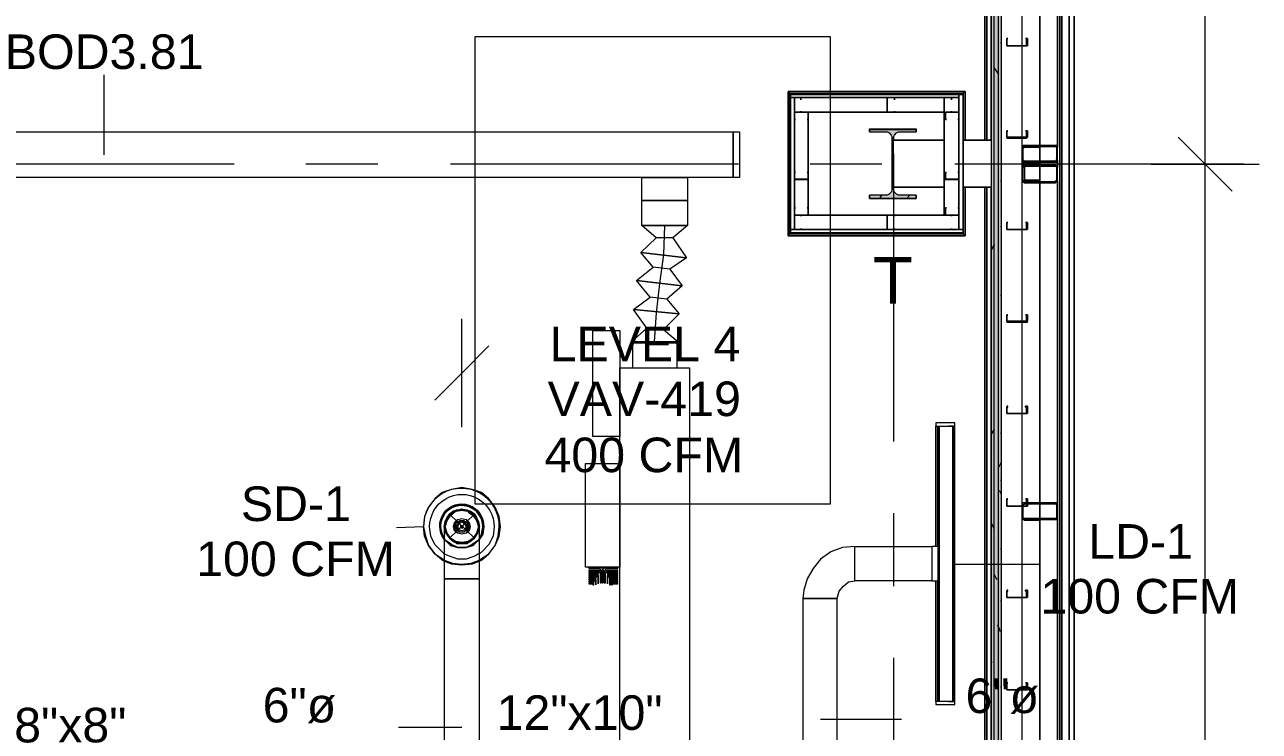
# Model space of a CAD drawing. Header units: metres. Extents: x 98 to 337, y -7 to 53.
# Drawn here: x 154.69 to 160.13, y 41.74 to 44.86 of the extents above; entities that cross this region are included whole.
import ezdxf

# ---------------------------------------------------------------- set-up
doc = ezdxf.new("R2010")
doc.units = ezdxf.units.M
doc.layers.add('HVAC - Ductos', color=5, linetype='Continuous', lineweight=0)
doc.layers.add('PDF_Text', color=7, linetype='Continuous', lineweight=0)
doc.layers.add('PDF_Geometry', color=7, linetype='Continuous', lineweight=0, true_color=0xaaaaaa)
doc.layers.add('PDF_Solid Fills', color=7, linetype='Continuous', lineweight=0, true_color=0xffffff)
doc.styles.add('PDF Helvetica', font='')
doc.styles.get('PDF Helvetica').set_extended_font_data('Helvetica')

msp = doc.modelspace()

# ---------------------------------------------------------------- hatches: boundary and pattern name
at = {"layer": 'PDF_Solid Fills', "lineweight": 0, "transparency": 33554559}
h = msp.add_hatch(color=256, dxfattribs=at)
h.paths.add_polyline_path([(158.9618, 37.1027), (158.9801, 37.1027), (158.9801, 49.2946), (158.9618, 49.2946)])
h.paths.add_polyline_path([(158.9618, 25.4148), (158.9801, 25.4148), (158.9801, 35.5724), (158.9618, 35.5724)])
h.paths.add_polyline_path([(158.9618, 23.912), (158.9801, 23.912), (158.9801, 25.401), (158.9618, 25.401)])
h.paths.add_polyline_path([(158.9801, 23.8937), (158.9618, 23.8937), (158.9618, 11.5827), (158.9801, 11.5827)])
h.paths.add_polyline_path([(158.9618, 35.5861), (158.9801, 35.5861), (158.9801, 37.089), (158.9618, 37.089)])
h = msp.add_hatch(color=256, dxfattribs=at)
h.paths.add_polyline_path([(158.9801, 37.1027), (158.9939, 37.1027), (158.9939, 49.3129), (158.9801, 49.3129)])
h.paths.add_polyline_path([(158.9801, 25.4148), (158.9939, 25.4148), (158.9939, 35.5724), (158.9801, 35.5724)])
h.paths.add_polyline_path([(158.9801, 23.912), (158.9939, 23.912), (158.9939, 25.401), (158.9801, 25.401)])
h.paths.add_polyline_path([(158.9939, 23.8937), (158.9801, 23.8937), (158.9801, 11.5689), (158.9939, 11.5689)])
h.paths.add_polyline_path([(158.9801, 35.5861), (158.9939, 35.5861), (158.9939, 37.089), (158.9801, 37.089)])
h = msp.add_hatch(color=256, dxfattribs=at)
h.paths.add_polyline_path([(158.9618, 37.1027), (158.9618, 49.2808), (158.9481, 49.2808), (158.9481, 37.1027)])
h.paths.add_polyline_path([(158.9618, 23.8937), (158.9481, 23.8937), (158.9481, 11.601), (158.9618, 11.601)])
h.paths.add_polyline_path([(158.9618, 25.401), (158.9481, 25.401), (158.9481, 23.912), (158.9618, 23.912)])
h.paths.add_polyline_path([(158.9618, 35.5724), (158.9481, 35.5724), (158.9481, 25.4148), (158.9618, 25.4148)])
h.paths.add_polyline_path([(158.9618, 37.089), (158.9481, 37.089), (158.9481, 35.5861), (158.9618, 35.5861)])
msp.add_hatch(color=256, dxfattribs=at).paths.add_polyline_path([(158.412, 44.383), (158.4991, 44.383), (158.5128, 44.3692), (158.5082, 44.1219), (158.4991, 44.1127), (158.4899, 44.1081), (158.412, 44.1035), (158.412, 44.0898), (158.6182, 44.0898), (158.6182, 44.1035), (158.5403, 44.1081), (158.5311, 44.1127), (158.5265, 44.1173), (158.5219, 44.1173), (158.5219, 44.1356), (158.5174, 44.1356), (158.5174, 44.3647), (158.5219, 44.3738), (158.5311, 44.383), (158.6182, 44.383), (158.6182, 44.3922), (158.412, 44.3922)])
h = msp.add_hatch(color=256, dxfattribs=at)
h.paths.add_polyline_path([(159.0901, 44.3234), (159.2413, 44.3188), (159.2413, 44.3234)])
h.paths.add_polyline_path([(159.0901, 44.3143), (159.0855, 44.3143), (159.0855, 44.2593)])
h.paths.add_polyline_path([(159.2413, 44.3143), (159.2367, 44.3143), (159.2322, 44.2593), (159.0947, 44.2548), (159.0947, 44.2593), (159.0901, 44.2593), (159.0901, 44.2502), (159.2367, 44.2548)])
h = msp.add_hatch(color=256, dxfattribs=at)
h.paths.add_polyline_path([(159.2367, 44.2318), (159.2367, 44.2364), (159.0901, 44.2364)])
h.paths.add_polyline_path([(159.2413, 44.2272), (159.2367, 44.2272), (159.2367, 44.1677)])
h.paths.add_polyline_path([(159.2367, 44.1677), (159.2322, 44.1677), (159.2367, 44.1631)])
h.paths.add_polyline_path([(159.0901, 44.2272), (159.0855, 44.2272), (159.0855, 44.1677)])
h.paths.add_polyline_path([(159.0947, 44.1631), (159.0947, 44.1677), (159.0901, 44.1677)])
h.paths.add_polyline_path([(159.0947, 44.1631), (159.2316, 44.1585), (159.2322, 44.1585), (159.2322, 44.1631)])
h = msp.add_hatch(color=256, dxfattribs=at)
h.paths.add_polyline_path([(159.2367, 42.6741), (159.2367, 42.6786), (159.0901, 42.6786), (159.2353, 42.6741)])
h.paths.add_polyline_path([(159.2413, 42.7382), (159.2367, 42.7382), (159.2367, 42.6786)])
h.paths.add_polyline_path([(159.0901, 42.7382), (159.0855, 42.7382), (159.0855, 42.6786)])
h.paths.add_polyline_path([(159.1039, 42.7428), (159.1039, 42.7474), (159.0901, 42.7474)])
h.paths.add_polyline_path([(159.1084, 42.7474), (159.2413, 42.7428), (159.2413, 42.7474)])

# ---------------------------------------------------------------- linework, layer by layer
at = {"layer": 'HVAC - Ductos', "lineweight": 0}
for points in [[(152.2497, 44.383), (157.8118, 44.383), (157.8118, 44.1814), (152.2497, 44.1814)], [(157.8118, 44.1814), (157.8118, 44.383), (157.8393, 44.383), (157.8393, 44.1814)], [(157.6102, 44.1814), (157.6102, 44.0806), (157.5964, 44.0806), (157.5828, 44.0806), (157.5598, 44.0806), (157.5369, 44.0806), (157.5094, 44.0806), (157.4865, 44.0806), (157.459, 44.0806), (157.4407, 44.0806), (157.4223, 44.0806), (157.4132, 44.0806), (157.4086, 44.0806), (157.4086, 44.1814), (157.4132, 44.1814), (157.4223, 44.1814), (157.4407, 44.1814), (157.459, 44.1814), (157.4865, 44.1814), (157.5094, 44.1814), (157.5369, 44.1814), (157.5598, 44.1814), (157.5828, 44.1814), (157.5964, 44.1814)], [(157.6102, 43.9707), (157.5964, 43.9707), (157.5828, 43.9707), (157.5598, 43.9707), (157.5369, 43.9707), (157.5094, 43.9707), (157.4865, 43.9707), (157.459, 43.9707), (157.4407, 43.9707), (157.4223, 43.9707), (157.4132, 43.9707), (157.4086, 43.9707), (157.4132, 43.9707), (157.4223, 43.9707), (157.4407, 43.9707), (157.459, 43.9707), (157.4865, 43.9707), (157.5094, 43.9707), (157.5369, 43.9707), (157.5598, 43.9707), (157.5828, 43.9707), (157.5964, 43.9707)], [(157.4086, 43.9707), (157.6102, 43.9707)], [(157.1933, 43.5079), (157.3124, 43.5079), (157.3124, 43.0405), (157.1933, 43.0405)], [(157.5644, 43.4529), (157.5598, 43.4529), (157.5415, 43.4529), (157.514, 43.4529), (157.4819, 43.4529), (157.4499, 43.4529), (157.4177, 43.4529), (157.3903, 43.4529), (157.372, 43.4529), (157.3674, 43.4529), (157.3674, 43.343), (157.3811, 43.343), (157.3949, 43.343), (157.4177, 43.343), (157.4407, 43.343), (157.4636, 43.343), (157.4911, 43.343), (157.514, 43.343), (157.5369, 43.343), (157.5506, 43.343), (157.5598, 43.343), (157.5644, 43.343), (157.5644, 43.4529), (157.569, 43.4575), (157.5598, 43.4575), (157.5415, 43.4575), (157.5186, 43.4575), (157.4819, 43.4575), (157.4499, 43.4575), (157.4132, 43.4575), (157.3857, 43.4575), (157.372, 43.4575), (157.3628, 43.4575), (157.3674, 43.4529), (157.372, 43.4529), (157.3903, 43.4529), (157.4177, 43.4529), (157.4499, 43.4529), (157.4819, 43.4529), (157.514, 43.4529), (157.5415, 43.4529), (157.5598, 43.4529)], [(157.5644, 43.4529), (157.5598, 43.4529), (157.5506, 43.4529), (157.5369, 43.4529), (157.514, 43.4529), (157.4911, 43.4529), (157.4636, 43.4529), (157.4407, 43.4529), (157.4177, 43.4529), (157.3949, 43.4529), (157.3811, 43.4529), (157.3674, 43.4529), (157.3811, 43.4529), (157.3949, 43.4529), (157.4177, 43.4529), (157.4407, 43.4529), (157.4636, 43.4529), (157.4911, 43.4529), (157.514, 43.4529), (157.5369, 43.4529), (157.5506, 43.4529), (157.5598, 43.4529)], [(157.6194, 43.343), (157.6194, 41.5194), (157.3124, 41.5194), (157.3124, 43.343)], [(158.7877, 43.1001), (158.7052, 43.1001), (158.7052, 43.0864), (158.7877, 43.0864)], [(158.719, 41.8723), (158.719, 43.0864), (158.7786, 43.0864), (158.7786, 41.8723), (158.719, 41.8723), (158.7144, 41.8723), (158.7144, 43.0864), (158.719, 43.0864)], [(157.1612, 42.9214), (157.3124, 42.9214), (157.3124, 42.4633), (157.1612, 42.4633)], [(156.6755, 42.6878), (156.6389, 42.7152), (156.593, 42.7152), (156.5564, 42.6878), (156.5381, 42.642), (156.5564, 42.6008), (156.593, 42.5686), (156.6389, 42.5686), (156.6755, 42.6008), (156.6939, 42.642)], [(156.6847, 42.6236), (156.6801, 42.6053), (156.6664, 42.5916), (156.6527, 42.5778), (156.6343, 42.5732), (156.616, 42.5686), (156.5976, 42.5732), (156.5793, 42.5778), (156.5656, 42.5916), (156.5518, 42.6053), (156.5427, 42.6236), (156.5427, 42.642), (156.5427, 42.6603), (156.5518, 42.6786), (156.5656, 42.697), (156.5793, 42.7061), (156.5976, 42.7152), (156.616, 42.7152), (156.6343, 42.7152), (156.6527, 42.7061), (156.6664, 42.697), (156.6801, 42.6786), (156.6847, 42.6603), (156.6893, 42.642)], [(156.5839, 42.6603), (156.5976, 42.674), (156.616, 42.6786), (156.6343, 42.674), (156.6481, 42.6603), (156.6527, 42.642), (156.6481, 42.6236), (156.6343, 42.6145), (156.616, 42.6099), (156.5976, 42.6145), (156.5839, 42.6236), (156.5793, 42.642)], [(156.5884, 42.6603), (156.5976, 42.674), (156.616, 42.6786), (156.6343, 42.674), (156.6435, 42.6603), (156.6481, 42.642), (156.6435, 42.6282), (156.6343, 42.6145), (156.616, 42.6099), (156.5976, 42.6145), (156.5884, 42.6282), (156.5839, 42.642)], [(156.593, 42.6603), (156.6068, 42.6694), (156.6251, 42.6694), (156.6389, 42.6603), (156.6435, 42.642), (156.6389, 42.6282), (156.6251, 42.619), (156.6068, 42.619), (156.593, 42.6282), (156.5884, 42.642)], [(156.5976, 42.6557), (156.6068, 42.6648), (156.6251, 42.6648), (156.6343, 42.6557), (156.6389, 42.642), (156.6343, 42.6282), (156.6251, 42.619), (156.6068, 42.619), (156.5976, 42.6282), (156.593, 42.642)], [(156.6022, 42.6557), (156.616, 42.6648), (156.6297, 42.6557), (156.6343, 42.642), (156.6297, 42.6282), (156.616, 42.6236), (156.6022, 42.6282), (156.5976, 42.642)], [(156.6114, 42.6465), (156.6114, 42.642), (156.6114, 42.6465), (156.6206, 42.6465), (156.6206, 42.642), (156.6206, 42.6465)], [(156.6206, 42.6374), (156.6206, 42.642), (156.6206, 42.6374), (156.6114, 42.6374), (156.6114, 42.642), (156.6114, 42.6374)], [(156.6939, 42.587), (156.7076, 42.6099), (156.7122, 42.642), (156.7076, 42.6099)], [(156.5427, 42.5824), (156.5702, 42.5641), (156.5976, 42.5503), (156.6343, 42.5503), (156.6618, 42.5641), (156.6893, 42.5824), (156.6664, 42.5595), (156.6343, 42.5503), (156.5976, 42.5503), (156.5656, 42.5595), (156.5427, 42.5824), (156.5381, 42.587), (156.5427, 42.5824), (156.5381, 42.5916)], [(156.6939, 42.5916), (156.6893, 42.5824), (156.6618, 42.5641), (156.6343, 42.5503), (156.5976, 42.5503), (156.5702, 42.5641), (156.5427, 42.5824), (156.5656, 42.5595), (156.5976, 42.5503), (156.6343, 42.5503), (156.6664, 42.5595), (156.6893, 42.5824), (156.6939, 42.587), (156.6893, 42.5824)], [(158.1188, 41.5469), (158.1234, 41.5469), (158.128, 41.5469), (158.1417, 41.5469), (158.1554, 41.5469), (158.1738, 41.5469), (158.1967, 41.5469), (158.215, 41.5469), (158.2333, 41.5469), (158.247, 41.5469), (158.2608, 41.5469), (158.27, 41.5469), (158.27, 42.3259), (158.2608, 42.3259), (158.247, 42.3259), (158.2333, 42.3259), (158.215, 42.3259), (158.1967, 42.3259), (158.1738, 42.3259), (158.1554, 42.3259), (158.1417, 42.3259), (158.128, 42.3259), (158.1234, 42.3259), (158.1188, 42.3259)], [(158.7877, 41.8585), (158.7877, 41.8723), (158.7052, 41.8723), (158.7052, 41.8585)]]:
    msp.add_lwpolyline(points, close=True, dxfattribs=at)
for points in [[(157.5461, 43.9156), (157.6056, 43.8286), (157.404, 43.8515), (157.4728, 43.9156), (157.4086, 43.9707), (157.4086, 44.0806), (157.4132, 44.0806), (157.4223, 44.0806), (157.4407, 44.0806), (157.459, 44.0806), (157.4865, 44.0806), (157.5094, 44.0806), (157.5369, 44.0806), (157.5598, 44.0806), (157.5828, 44.0806), (157.5964, 44.0806), (157.6102, 44.0806), (157.6102, 43.9707), (157.5461, 43.9156), (157.4728, 43.9156)], [(157.5094, 43.9707), (157.5048, 43.8424), (157.4865, 43.7141), (157.4728, 43.5858), (157.4636, 43.4575)], [(157.5323, 43.7782), (157.5873, 43.705), (157.3857, 43.7278), (157.459, 43.7874), (157.404, 43.8515), (157.6056, 43.8286), (157.5323, 43.7782), (157.459, 43.7874)], [(157.5186, 43.6453), (157.5736, 43.5812), (157.372, 43.5995), (157.4453, 43.6545), (157.3857, 43.7278), (157.5873, 43.705), (157.5186, 43.6453), (157.4453, 43.6545)], [(157.5048, 43.5125), (157.569, 43.4575), (157.3628, 43.4575), (157.4315, 43.5171), (157.372, 43.5995), (157.5736, 43.5812), (157.5048, 43.5125), (157.4315, 43.5171)], [(157.569, 43.4575), (157.5598, 43.4575), (157.5415, 43.4575), (157.5186, 43.4575), (157.4819, 43.4575), (157.4499, 43.4575), (157.4132, 43.4575), (157.3857, 43.4575), (157.372, 43.4575), (157.3628, 43.4575)], [(158.7052, 42.5549), (158.7052, 43.0864), (158.7098, 43.0864), (158.7282, 43.0864), (158.7373, 43.0864)], [(158.7098, 43.0864), (158.7098, 42.5549)], [(158.7236, 43.0864), (158.7282, 43.0864), (158.7328, 43.0864)], [(158.7602, 41.8723), (158.7648, 41.8723), (158.7694, 41.8723), (158.7877, 41.8723), (158.7831, 41.8723), (158.7831, 43.0864), (158.7877, 43.0864), (158.7694, 43.0864), (158.7648, 43.0864), (158.7602, 43.0864)], [(158.7648, 43.0864), (158.7694, 43.0864), (158.774, 43.0864)], [(158.7877, 41.8723), (158.7877, 43.0864)], [(156.6939, 42.4907), (156.7031, 42.4953), (156.7351, 42.5228), (156.7626, 42.5595), (156.7809, 42.6008), (156.7855, 42.642), (156.7809, 42.6878), (156.7626, 42.729), (156.7351, 42.7656), (156.7031, 42.7932), (156.6618, 42.8069), (156.616, 42.816), (156.5702, 42.8069), (156.529, 42.7932), (156.4968, 42.7656), (156.4694, 42.729), (156.451, 42.6878), (156.4464, 42.642), (156.4556, 42.6008), (156.4694, 42.5595), (156.4968, 42.5228), (156.5335, 42.4999), (156.5381, 42.4953)], [(156.5381, 42.642), (156.5381, 42.6374), (156.5381, 42.619), (156.5381, 42.587), (156.5381, 42.5503), (156.5381, 42.4999), (156.5381, 42.4495), (156.5381, 42.4129), (156.5427, 42.4129), (156.5518, 42.4129), (156.561, 42.4129), (156.5793, 42.4129), (156.5976, 42.4129), (156.616, 42.4129), (156.6343, 42.4129), (156.6527, 42.4129), (156.671, 42.4129), (156.6801, 42.4129), (156.6893, 42.4129), (156.6939, 42.4129), (156.6939, 42.4679), (156.6939, 42.5183), (156.6939, 42.5641), (156.6939, 42.6008), (156.6939, 42.6282), (156.6939, 42.642), (156.6893, 42.6374), (156.6939, 42.642), (156.6893, 42.6648), (156.6801, 42.6832), (156.671, 42.697), (156.6527, 42.7107), (156.6343, 42.7152), (156.616, 42.7198), (156.5976, 42.7152), (156.5793, 42.7107), (156.561, 42.697), (156.5518, 42.6832), (156.5427, 42.6648), (156.5381, 42.642), (156.5427, 42.6374), (156.5381, 42.642), (156.5427, 42.6648), (156.5518, 42.6832), (156.561, 42.697), (156.5793, 42.7107), (156.5976, 42.7152), (156.616, 42.7198), (156.6343, 42.7152), (156.6527, 42.7107), (156.671, 42.697), (156.6801, 42.6832), (156.6893, 42.6648), (156.6939, 42.642)], [(156.6435, 42.7061), (156.6664, 42.6924), (156.6801, 42.6694), (156.6893, 42.642), (156.6801, 42.6145), (156.6664, 42.5916), (156.6435, 42.5778), (156.616, 42.5732), (156.5884, 42.5778), (156.5656, 42.5916), (156.5518, 42.6145), (156.5427, 42.642), (156.5518, 42.6694), (156.5656, 42.6924), (156.5884, 42.7107), (156.616, 42.7152), (156.6435, 42.7107)], [(156.5518, 42.674), (156.5656, 42.697), (156.5839, 42.7107)], [(156.5839, 42.7107), (156.5884, 42.7152)], [(156.593, 42.7107), (156.616, 42.7152), (156.6389, 42.7107)], [(156.6435, 42.7152), (156.6481, 42.7107)], [(156.6481, 42.7107), (156.6664, 42.697), (156.6801, 42.674)], [(156.5427, 42.6694), (156.5473, 42.674)], [(156.5473, 42.619), (156.5427, 42.642), (156.5473, 42.6694)], [(156.561, 42.697), (156.671, 42.5916)], [(156.671, 42.697), (156.561, 42.5916)], [(156.6847, 42.674), (156.6847, 42.6694)], [(156.6847, 42.6694), (156.6893, 42.642), (156.6847, 42.619), (156.6847, 42.6145), (156.6847, 42.6099)], [(156.5427, 42.6374), (156.5427, 42.6236), (156.5518, 42.6053), (156.561, 42.5916), (156.5793, 42.5778), (156.5976, 42.5686), (156.616, 42.5686), (156.6343, 42.5686), (156.6527, 42.5778), (156.671, 42.5916), (156.6801, 42.6053), (156.6893, 42.6236), (156.6893, 42.6374)], [(156.5473, 42.6099), (156.5473, 42.6145), (156.5427, 42.619)], [(156.5839, 42.5778), (156.5656, 42.5916), (156.5518, 42.6145)], [(156.6801, 42.6145), (156.6664, 42.5916), (156.6481, 42.5778)], [(156.5884, 42.5732), (156.5839, 42.5732)], [(156.6389, 42.5732), (156.616, 42.5686), (156.593, 42.5732)], [(156.6481, 42.5732), (156.6435, 42.5732)], [(158.6869, 42.5549), (158.6869, 42.5503), (158.6869, 42.5457), (158.6869, 42.532), (158.6869, 42.5183), (158.6869, 42.4999), (158.6869, 42.477), (158.6869, 42.4587), (158.6869, 42.4403), (158.6869, 42.4266), (158.6869, 42.4129), (158.6869, 42.4037), (158.3479, 42.4037), (158.3479, 42.4129), (158.3479, 42.4266), (158.3479, 42.4403), (158.3479, 42.4587), (158.3479, 42.477), (158.3479, 42.4999), (158.3479, 42.5183), (158.3479, 42.532), (158.3479, 42.5457), (158.3479, 42.5503), (158.3479, 42.5549), (158.2929, 42.5503), (158.2425, 42.532), (158.1967, 42.4999), (158.1646, 42.4587), (158.1371, 42.4129), (158.1234, 42.3625), (158.1188, 42.3259), (158.1234, 42.3259), (158.128, 42.3259), (158.1417, 42.3259), (158.1554, 42.3259), (158.1738, 42.3259), (158.1967, 42.3259), (158.215, 42.3259), (158.2333, 42.3259), (158.247, 42.3259), (158.2608, 42.3259), (158.27, 42.3259), (158.2791, 42.3579), (158.2975, 42.3808), (158.3204, 42.3991), (158.3479, 42.4037), (158.3479, 42.4129), (158.3479, 42.4266), (158.3479, 42.4403), (158.3479, 42.4587), (158.3479, 42.477), (158.3479, 42.4999), (158.3479, 42.5183), (158.3479, 42.532), (158.3479, 42.5457), (158.3479, 42.5503), (158.3479, 42.5549), (158.6869, 42.5549), (158.6869, 42.5503), (158.6869, 42.5411), (158.6869, 42.532), (158.6869, 42.5183), (158.6869, 42.4999), (158.6869, 42.477), (158.6869, 42.4587), (158.6869, 42.4403), (158.6869, 42.4266), (158.6869, 42.4129), (158.6869, 42.4083), (158.6869, 42.4037), (158.7144, 42.4037), (158.7144, 42.4083), (158.7144, 42.4129), (158.7144, 42.4266), (158.7144, 42.4403), (158.7144, 42.4587), (158.7144, 42.477), (158.7144, 42.4999), (158.7144, 42.5183), (158.7144, 42.532), (158.7144, 42.5411), (158.7144, 42.5503), (158.7144, 42.5549), (158.6869, 42.5549), (158.6869, 42.5503)], [(156.6893, 42.5228), (156.6755, 42.5137), (156.6343, 42.4999), (156.5976, 42.4999), (156.5564, 42.5137), (156.5381, 42.5228)], [(156.5381, 42.4953), (156.5748, 42.4816), (156.616, 42.477), (156.6572, 42.4816), (156.6939, 42.4953)], [(156.6939, 42.4907), (156.6618, 42.477), (156.616, 42.4725), (156.5702, 42.477), (156.5381, 42.4907)], [(156.6939, 41.2675), (156.6939, 42.4129), (156.6893, 42.4129), (156.6801, 42.4129), (156.671, 42.4129), (156.6527, 42.4129), (156.6343, 42.4129), (156.616, 42.4129), (156.5976, 42.4129), (156.5793, 42.4129), (156.561, 42.4129), (156.5518, 42.4129), (156.5427, 42.4129), (156.5381, 42.4129), (156.5381, 41.2675)], [(158.7373, 41.8723), (158.7282, 41.8723), (158.7098, 41.8723), (158.7052, 41.8723), (158.7052, 42.4037)], [(158.7098, 42.4037), (158.7098, 41.8723)], [(158.7328, 41.8723), (158.7282, 41.8723), (158.7236, 41.8723)], [(158.774, 41.8723), (158.7694, 41.8723), (158.7648, 41.8723)]]:
    msp.add_lwpolyline(points, dxfattribs=at)
for points in [[(156.6939, 42.4953), (156.6985, 42.4999), (156.7351, 42.5228), (156.7626, 42.5595), (156.7763, 42.6008), (156.7809, 42.642, 1.013803), (156.4464, 42.642)], [(156.5381, 42.5228), (156.5244, 42.5366), (156.4968, 42.5641), (156.4786, 42.6008), (156.474, 42.642, -1.008107), (156.758, 42.642), (156.7535, 42.6008), (156.7351, 42.5641), (156.7076, 42.5366), (156.6939, 42.5228)]]:
    msp.add_lwpolyline(points, format="xyb", dxfattribs=at)
msp.add_lwpolyline([(156.6939, 42.5916), (156.7031, 42.6099), (156.7076, 42.642, 1.361249), (156.5381, 42.5916), (156.529, 42.6099), (156.5198, 42.642), (156.5244, 42.6099), (156.5381, 42.587, -1.42156), (156.7122, 42.642, 1.018342), (156.5198, 42.642, -1.340298)], format="xyb", close=True, dxfattribs=at)
at = {"layer": 'PDF_Geometry', "lineweight": 0}
for points in [[(159.3146, 35.0455), (159.3146, 36.5804), (159.3146, 38.1107), (159.3146, 39.6455), (159.3146, 41.1758), (159.3146, 42.7107), (159.3146, 44.241), (159.3146, 45.7759), (159.3146, 47.3061), (159.3146, 48.841), (159.3146, 49.5512), (159.3054, 49.5512), (159.3054, 49.6519), (159.278, 49.6519), (159.278, 49.6428), (158.5128, 49.6428), (156.9825, 49.6428), (158.5128, 49.6428), (159.2917, 49.6428), (159.2917, 49.6153), (159.2917, 49.5878), (159.2917, 49.5741), (159.2917, 49.5649), (159.2917, 49.4916)], [(159.2413, 45.7483), (159.2413, 44.3143), (159.2413, 45.7759), (159.2413, 47.3061), (159.2413, 48.841), (159.2413, 49.5512)], [(159.2413, 48.9052), (159.2413, 49.5512), (159.2504, 49.5512), (159.2504, 48.841), (159.2504, 49.5512), (159.2596, 49.5512), (159.2596, 48.841), (159.2596, 47.3061), (159.2596, 48.841), (159.2596, 49.5512), (159.2917, 49.5512), (159.3146, 49.5512), (159.3146, 48.841), (159.3146, 47.3061), (159.3146, 45.7759), (159.3146, 44.241), (159.3146, 42.7107), (159.3146, 41.1758), (159.3146, 39.6455), (159.3146, 38.1107), (159.3146, 36.5804), (159.3146, 35.0455)], [(158.9801, 37.1027), (158.9801, 49.2808), (158.9801, 49.2946), (158.9801, 49.3129), (105.9562, 49.3175)], [(158.9618, 37.1027), (158.9618, 49.2808), (158.9618, 49.2946), (105.9562, 49.2992)], [(158.9481, 35.5861), (158.9618, 35.5861), (158.9801, 35.5861), (158.9939, 35.5861), (158.9939, 35.5724), (158.9939, 35.5861), (158.9939, 37.089), (158.9939, 37.1027), (158.9939, 49.2808), (158.9939, 49.3129), (158.9939, 49.3266), (158.6686, 49.3266), (158.2654, 49.3266), (157.8577, 49.3266), (157.4544, 49.3266)], [(105.9562, 49.2854), (158.9481, 49.2808), (158.9481, 37.1027), (148.5247, 37.1027), (148.5247, 37.089), (158.9481, 37.089), (148.5247, 37.089), (148.5247, 37.1027), (158.9481, 37.1027)], [(158.9481, 48.7402), (158.9481, 44.3464)], [(158.9481, 44.3464), (158.9481, 48.7402)], [(159.0855, 44.3601), (159.0855, 44.7633), (159.0855, 45.1711), (159.0855, 45.5742), (159.0855, 45.982), (159.0855, 46.3852)], [(158.9893, 44.777), (158.9939, 44.777)], [(155.0399, 44.2822), (155.0399, 44.635)], [(158.9801, 44.635), (158.9801, 44.6396), (158.9618, 44.6671)], [(158.0638, 44.5479), (158.0638, 43.9386), (158.0638, 44.5479)], [(158.8244, 44.3464), (158.8244, 44.5525), (158.8244, 44.3464)], [(158.8244, 44.3464), (158.8244, 44.5525), (158.8244, 44.3464)], [(158.8244, 43.9386), (158.8244, 44.5525), (158.8244, 43.9386)], [(158.412, 44.383), (158.412, 44.3968), (158.6182, 44.3968), (158.6182, 44.383)], [(158.5128, 44.1265), (158.5128, 44.3601)], [(158.5174, 44.3601), (158.5174, 44.3464)], [(158.7419, 44.3464), (158.5174, 44.3464), (158.7419, 44.3464)], [(159.0855, 44.3601), (159.1039, 44.3601), (159.1039, 44.3876), (159.0993, 44.3876), (159.1084, 44.3876), (159.1084, 44.3601), (159.1039, 44.3601), (159.1039, 44.3555), (159.0855, 44.3555)], [(159.0855, 41.5194), (159.0855, 41.9226), (159.0855, 42.3304), (159.0855, 42.7336), (159.0855, 43.1414), (159.0855, 43.5445), (159.0855, 43.9523), (159.0855, 44.3555)], [(159.7728, 44.3601), (159.8919, 44.241), (160.011, 44.1219)], [(159.0855, 44.3143), (159.0855, 44.3097), (159.0855, 44.2502), (159.0855, 44.2456), (159.0901, 44.241), (159.0947, 44.241), (159.1634, 44.241), (159.0993, 44.241), (159.0947, 44.241), (159.0901, 44.2364), (159.0855, 44.2318), (159.0855, 44.1768), (159.0855, 44.1723)], [(159.1634, 44.3188), (159.0947, 44.3188), (159.0901, 44.3188)], [(159.1634, 44.3143), (159.0947, 44.3143), (159.0901, 44.3097)], [(159.1863, 44.3188), (159.1909, 44.3234)], [(155.6126, 44.241), (154.3435, 44.241)], [(156.2449, 44.241), (155.9288, 44.241)], [(157.8347, 44.241), (156.5656, 44.241)], [(158.467, 44.241), (158.1508, 44.241)], [(158.5174, 44.2868), (158.5174, 43.0177)], [(159.5849, 44.241), (158.7877, 44.241)], [(159.0901, 44.2502), (159.0947, 44.2456), (159.1634, 44.2456)], [(159.0993, 44.2318), (159.1039, 44.2364)], [(159.1176, 44.2502), (159.1222, 44.2548)], [(159.2184, 44.2318), (159.223, 44.2364)], [(159.3146, 44.2043), (159.3146, 44.2822)], [(160.0614, 44.241), (159.5849, 44.241)], [(159.6537, 44.241), (159.8919, 44.241), (160.1301, 44.241)], [(159.0855, 44.2226), (159.0901, 44.2272)], [(159.0947, 44.2318), (159.0947, 44.1768), (159.0947, 44.1723), (159.0993, 44.1723), (159.1634, 44.1723)], [(158.5128, 44.1493), (158.5174, 44.1539)], [(158.5174, 44.1401), (158.7419, 44.1401), (158.5174, 44.1401), (158.5174, 44.1265)], [(158.8244, 43.934), (158.8244, 44.1401)], [(158.8244, 44.1401), (158.8244, 43.934)], [(158.8244, 43.934), (158.8244, 44.1401)], [(158.8244, 44.1401), (158.8244, 43.934)], [(158.9297, 37.1027), (158.9297, 44.1401)], [(158.9297, 44.1401), (158.9297, 37.1027)], [(158.9297, 37.1027), (158.9297, 44.1401)], [(158.9297, 44.1401), (158.9297, 37.1027)], [(158.9297, 44.1401), (158.9297, 37.1027)], [(158.9297, 37.1027), (158.9297, 44.1401)], [(158.9297, 44.1401), (158.9297, 37.1027)], [(158.9297, 37.1027), (158.9297, 44.1401)], [(158.9893, 44.1677), (158.9939, 44.1677)], [(159.0947, 44.1677), (159.0993, 44.1677), (159.1634, 44.1677)], [(159.1497, 44.1585), (159.1542, 44.1631)], [(159.2413, 42.7382), (159.2413, 44.1677), (159.2413, 42.7107), (159.2413, 41.1758), (159.2413, 39.7097), (159.2413, 41.1483)], [(158.6182, 44.1035), (158.6182, 44.0898), (158.412, 44.0898), (158.412, 44.1035)], [(158.4579, 44.0898), (158.467, 44.1035)], [(158.577, 44.0898), (158.5907, 44.1035)], [(158.9893, 43.9661), (158.9939, 43.9661)], [(158.0638, 43.934), (158.8244, 43.934)], [(158.8244, 43.934), (158.0638, 43.934)], [(158.9618, 43.8882), (158.9481, 43.8607)], [(158.9893, 43.6637), (158.9939, 43.6637)], [(156.616, 43.0818), (156.616, 43.32), (156.616, 43.5583)], [(159.0351, 43.5445), (159.0397, 43.5491)], [(159.0855, 43.5491), (159.1039, 43.5491), (159.1039, 43.5766), (159.0993, 43.5766), (159.1084, 43.5766), (159.1084, 43.5491), (159.1039, 43.5445), (159.0855, 43.5445)], [(156.7351, 43.4392), (156.616, 43.32), (156.4968, 43.2009)], [(159.0168, 43.1414), (159.0168, 43.146)], [(158.9618, 43.0726), (158.9481, 43.0497)], [(158.9893, 43.0543), (158.9939, 43.0543)], [(158.9939, 42.9306), (158.9801, 42.9031)], [(158.9893, 42.8481), (158.9939, 42.8481)], [(158.9939, 42.784), (158.9847, 42.8023)], [(159.1039, 42.7474), (159.1039, 42.7656), (159.0993, 42.7656), (159.1084, 42.7656), (159.1084, 42.7474)], [(159.1039, 42.7474), (159.0947, 42.7474), (159.0901, 42.7474), (159.0855, 42.7382), (159.0855, 42.7336), (159.0855, 42.6786), (159.0901, 42.674), (159.0947, 42.674), (159.2322, 42.674), (159.2367, 42.674), (159.2413, 42.6786), (159.2413, 42.7382), (159.2367, 42.7474), (159.2322, 42.7474), (159.1084, 42.7474)], [(159.1634, 42.6694), (159.0947, 42.6694), (159.0901, 42.674), (159.0855, 42.6786), (159.0855, 42.7336), (159.0855, 42.7382), (159.0901, 42.7428)], [(159.0855, 42.7107), (159.0901, 42.7152)], [(159.1634, 42.7428), (159.1084, 42.7428), (159.1084, 42.7382), (159.1084, 42.7336), (159.1039, 42.7336), (159.0901, 42.7336), (159.1039, 42.7336), (159.1039, 42.7382), (159.1039, 42.7428), (159.0947, 42.7428)], [(159.1084, 42.7428), (159.2322, 42.7428), (159.2367, 42.7382), (159.2367, 42.6786), (159.2322, 42.6786), (159.0947, 42.6786), (159.0901, 42.6786), (159.0901, 42.7336), (159.0901, 42.7382), (159.0947, 42.7428), (159.1039, 42.7428)], [(159.1176, 42.7428), (159.1222, 42.7474)], [(159.2367, 42.7382), (159.2367, 42.7428)], [(159.3146, 42.674), (159.3146, 42.7474)], [(158.5174, 42.7015), (158.5174, 42.3808)], [(158.9618, 42.6328), (158.9481, 42.6603)], [(159.168, 42.674), (159.1726, 42.6786)], [(159.2413, 41.2079), (159.2413, 42.6786)], [(156.5381, 42.4907), (156.529, 42.4953), (156.4968, 42.5228), (156.4694, 42.5595), (156.451, 42.6008), (156.4464, 42.642), (156.3273, 42.6374)], [(158.9893, 42.5457), (158.9939, 42.5457)], [(157.1704, 42.4633), (157.2299, 42.4633), (157.175, 42.4633), (157.175, 42.4587), (157.2253, 42.4587), (157.2253, 42.4495), (157.175, 42.4495), (157.175, 42.4449), (157.2208, 42.4449), (157.2162, 42.4403), (157.175, 42.4403), (157.175, 42.4358), (157.2162, 42.4358), (157.2116, 42.4312), (157.175, 42.4312), (157.175, 42.4266), (157.2116, 42.4266), (157.207, 42.4221), (157.175, 42.4221), (157.175, 42.4175), (157.2025, 42.4175), (157.2025, 42.4129), (157.175, 42.4129), (157.175, 42.4083), (157.1979, 42.4083), (157.1979, 42.4037), (157.175, 42.4037), (157.175, 42.3991), (157.1933, 42.3991), (157.1887, 42.3945), (157.175, 42.3945), (157.175, 42.3899), (157.1933, 42.3899), (157.1933, 42.3945), (157.1933, 42.3854), (157.1979, 42.3854), (157.1979, 42.3991), (157.207, 42.4129), (157.207, 42.3854), (157.207, 42.4175), (157.2162, 42.4266), (157.2162, 42.3899), (157.2162, 42.4358), (157.2253, 42.4449), (157.2253, 42.3945), (157.2299, 42.3945), (157.2299, 42.4495), (157.2345, 42.4495), (157.2345, 42.3945), (157.2391, 42.3945), (157.2391, 42.4495), (157.2437, 42.4495), (157.2437, 42.3945), (157.2483, 42.3945), (157.2483, 42.4449), (157.2574, 42.4358), (157.2574, 42.3899), (157.2574, 42.4266), (157.2666, 42.4175), (157.2666, 42.3854), (157.2712, 42.3854), (157.2712, 42.4129), (157.2757, 42.3991), (157.2757, 42.3854), (157.2803, 42.3854), (157.2803, 42.3945), (157.2803, 42.3899), (157.3033, 42.3899), (157.3033, 42.3945), (157.2849, 42.3945), (157.2803, 42.3991), (157.3033, 42.3991), (157.3033, 42.4037), (157.2803, 42.4037), (157.2757, 42.4083), (157.3033, 42.4083), (157.3033, 42.4129), (157.2712, 42.4129), (157.2712, 42.4175), (157.3033, 42.4175), (157.3033, 42.4221), (157.2666, 42.4221), (157.262, 42.4266), (157.3033, 42.4266), (157.3033, 42.4312), (157.262, 42.4312), (157.2574, 42.4358), (157.3033, 42.4358), (157.3033, 42.4403), (157.2574, 42.4403), (157.2529, 42.4449), (157.3033, 42.4449), (157.3033, 42.4495), (157.2483, 42.4495), (157.2483, 42.4587), (157.3033, 42.4587), (157.3033, 42.4633), (157.2437, 42.4633), (157.3033, 42.4633)], [(157.2391, 42.4633), (157.2437, 42.4587), (157.2391, 42.4587), (157.2391, 42.4541), (157.2345, 42.4541), (157.2345, 42.4587), (157.2345, 42.4633)], [(158.7877, 42.477), (159.1634, 42.477)], [(158.9755, 42.4083), (158.9618, 42.4312), (158.9618, 42.4358)], [(158.9939, 42.3213), (158.9893, 42.3121)], [(158.9893, 42.1792), (158.9801, 42.2021), (158.9755, 42.2067)], [(158.5174, 42.0647), (158.5174, 40.7955)], [(158.9527, 42.0418), (158.9481, 42.051)], [(158.9893, 41.9364), (158.9939, 41.9364)], [(158.1967, 41.7943), (158.554, 41.7943)], [(156.616, 41.7577), (156.3365, 41.7577)]]:
    msp.add_lwpolyline(points, dxfattribs=at)
at = {"layer": 'PDF_Geometry', "color": 7, "lineweight": 0}
msp.add_lwpolyline([(159.8919, 11.8163), (159.8919, 16.6546), (159.8919, 25.85), (159.8919, 35.0455), (159.8919, 44.241), (159.8919, 49.0793)], dxfattribs=at)
at = {"layer": 'PDF_Geometry', "lineweight": 0}
for points in [[(158.9206, 48.7402), (158.9206, 44.3464)], [(158.9206, 48.7402), (158.9206, 44.3464)], [(158.9297, 48.7402), (158.9297, 44.3464), (158.9251, 48.7402), (158.9297, 44.3464), (158.9297, 48.7402), (158.9297, 44.3464), (158.9297, 48.7402), (158.9297, 44.3464), (158.9297, 48.7402), (158.9297, 44.3464)], [(158.9297, 48.7402), (158.9297, 44.3464)], [(159.2504, 45.7759), (159.2504, 44.241)], [(159.2596, 45.7759), (159.2596, 44.241)], [(159.2917, 45.7759), (159.2917, 44.241)], [(159.1634, 45.7392), (159.1634, 44.3234)], [(159.0168, 44.7954), (159.0168, 44.7679), (159.0168, 44.7633), (159.1039, 44.7633), (159.1084, 44.7633), (159.1084, 44.7679), (159.1084, 44.7954), (159.0993, 44.7954), (159.1039, 44.7954), (159.1039, 44.7679), (159.1039, 44.7633), (159.0168, 44.7633), (159.0168, 44.7679), (159.0168, 44.7954), (159.0214, 44.7954)], [(159.1039, 44.7633), (159.1039, 44.7679), (159.1039, 44.7954), (159.0993, 44.7954), (159.1084, 44.7954), (159.1084, 44.7679), (159.1084, 44.7633), (159.1039, 44.7633), (159.0855, 44.7633)], [(158.0638, 44.5525), (158.0638, 43.934), (158.0592, 43.934), (158.0546, 43.9294), (158.0546, 43.9248), (158.8335, 43.9248), (158.8335, 44.1401), (158.8335, 43.9248), (158.8335, 44.1401), (158.8335, 43.9248), (158.0546, 43.9248), (158.0546, 44.5617), (158.0546, 44.5571), (158.0592, 44.5525), (158.0638, 44.5525), (158.0638, 43.934), (158.0638, 44.5525), (158.0638, 43.934), (158.0592, 43.934), (158.0546, 43.9294), (158.0546, 43.9248), (158.0546, 44.5617), (158.8335, 44.5617), (158.8335, 44.5571), (158.8289, 44.5571), (158.8244, 44.5525), (158.0638, 44.5525), (158.8244, 44.5525), (158.8289, 44.5571), (158.8335, 44.5571), (158.8335, 44.5617), (158.8335, 44.3464), (158.8335, 44.5617), (158.8335, 44.5571), (158.8289, 44.5571), (158.8244, 44.5525), (158.8244, 44.3464), (158.8244, 44.5525), (158.0592, 44.5525), (158.8244, 44.5525), (158.0638, 44.5525), (158.0592, 44.5525), (158.0546, 44.5571), (158.0546, 44.5617), (158.8335, 44.5617), (158.8335, 44.3464), (158.8335, 44.5617), (158.0546, 44.5617), (158.0546, 44.5571), (158.0592, 44.5525), (158.0638, 44.5525), (158.8244, 44.5525)], [(158.0638, 44.5525), (158.8244, 44.5525), (158.8289, 44.5571), (158.8335, 44.5571), (158.8335, 44.5617), (158.0546, 44.5617), (158.0546, 44.5571), (158.0592, 44.5525)], [(158.0546, 43.9248), (158.0546, 44.5617)], [(158.7419, 44.5525), (158.8244, 44.5525), (158.8244, 44.0165), (158.8244, 43.934), (158.8289, 43.9294), (158.8335, 43.9294), (158.8335, 43.9248), (158.8335, 43.9294), (158.8289, 43.9294), (158.8244, 43.934), (158.8289, 43.9294), (158.8335, 43.9294), (158.8335, 43.9248), (158.0546, 43.9248), (158.0546, 43.9294), (158.0592, 43.934), (158.0638, 43.934), (158.8244, 43.934), (158.0592, 43.934), (158.0592, 44.5525), (158.0592, 43.934), (158.8244, 43.934), (158.0638, 43.934), (158.0592, 43.934), (158.0546, 43.9294), (158.0546, 43.9248), (158.8335, 43.9248), (158.8335, 43.9294), (158.8289, 43.9294), (158.8244, 43.934), (158.0638, 43.934), (158.8244, 43.934), (158.0638, 43.934), (158.0638, 44.0165), (158.0638, 44.47), (158.0638, 44.5525)], [(158.8244, 44.5479), (158.806, 44.5479), (158.0638, 44.5479), (158.0638, 44.5342), (158.0638, 43.9523), (158.0821, 43.9523), (158.0821, 44.5342), (158.0638, 44.5342), (158.806, 44.5342), (158.806, 44.5479), (158.806, 43.9523), (158.8244, 43.9523), (158.0638, 43.9523), (158.0638, 43.9386), (158.8244, 43.9386), (158.8244, 43.9523), (158.8244, 44.5479), (158.8244, 44.5525), (158.0638, 44.5525), (158.0638, 43.934), (158.0638, 44.5525), (158.0638, 44.5479)], [(158.0821, 44.47), (158.0821, 44.5297), (158.0821, 44.5342), (158.1096, 44.5342), (158.1096, 44.5251), (158.1096, 44.5342), (158.0821, 44.5342), (158.0821, 44.5297), (158.0821, 44.47), (158.1096, 44.47)], [(158.1417, 44.47), (158.7419, 44.47), (158.7419, 44.5342), (158.0821, 44.5342), (158.0821, 44.47)], [(158.4945, 44.47), (158.4899, 44.47), (158.4899, 44.5297), (158.4899, 44.5342), (158.4945, 44.5342), (158.5219, 44.5342), (158.5219, 44.5251), (158.5219, 44.5342), (158.4945, 44.5342), (158.4899, 44.5342), (158.4899, 44.5297), (158.4899, 44.47), (158.4945, 44.47), (158.5219, 44.47)], [(158.7419, 44.47), (158.7419, 44.0165), (158.806, 44.0165), (158.806, 44.5342), (158.7419, 44.5342)], [(158.774, 44.5251), (158.774, 44.5342)], [(158.806, 44.5342), (158.806, 44.5297), (158.806, 44.47), (158.774, 44.47), (158.774, 44.4746), (158.774, 44.47), (158.806, 44.47), (158.806, 44.5297), (158.806, 44.5342), (158.774, 44.5342)], [(158.8244, 44.3464), (158.8244, 44.5525)], [(158.0821, 44.4654), (158.0821, 44.47), (158.1417, 44.47), (158.1417, 44.4654), (158.1417, 44.438), (158.1371, 44.438), (158.1417, 44.438), (158.1417, 44.4654), (158.1417, 44.47), (158.0821, 44.47), (158.0821, 44.4654), (158.0821, 44.438)], [(158.0821, 44.0165), (158.1417, 44.0165), (158.1417, 44.47), (158.0821, 44.47)], [(158.1096, 44.4746), (158.1096, 44.47)], [(158.1417, 44.0165), (158.7419, 44.0165), (158.7419, 44.47), (158.1417, 44.47)], [(158.5219, 44.4746), (158.5219, 44.47)], [(158.7419, 44.4654), (158.7419, 44.47), (158.7465, 44.47), (158.806, 44.47), (158.806, 44.4654), (158.806, 44.438), (158.8014, 44.438), (158.806, 44.438), (158.806, 44.4654), (158.806, 44.47), (158.7465, 44.47), (158.7465, 44.4654), (158.7465, 44.438), (158.751, 44.438), (158.7419, 44.438)], [(158.0867, 44.438), (158.0821, 44.438)], [(158.6182, 44.383), (158.6182, 44.3922), (158.412, 44.3922), (158.412, 44.383), (158.4899, 44.383), (158.4991, 44.3784), (158.5082, 44.3692), (158.5128, 44.3601), (158.5128, 44.1265), (158.5082, 44.1173), (158.4991, 44.1081), (158.4899, 44.1035), (158.412, 44.1035), (158.412, 44.0898), (158.6182, 44.0898), (158.6182, 44.1035), (158.5403, 44.1035), (158.5311, 44.1081), (158.5219, 44.1173), (158.5174, 44.1265), (158.5174, 44.3601), (158.5219, 44.3692), (158.5311, 44.3784), (158.5403, 44.383)], [(158.9481, 44.3464), (158.8244, 44.3464)], [(159.0168, 44.3876), (159.0168, 44.3601), (159.0168, 44.3555), (159.1039, 44.3555), (159.1084, 44.3601), (159.1084, 44.3876), (159.0993, 44.3876), (159.1039, 44.3876), (159.1039, 44.3601), (159.0168, 44.3601), (159.0168, 44.3876), (159.0214, 44.3876)], [(159.2413, 44.2593), (159.2413, 44.3143), (159.2367, 44.3234), (159.2322, 44.3234), (159.0947, 44.3234), (159.0901, 44.3234), (159.0855, 44.3143), (159.0855, 44.2593), (159.0901, 44.2502), (159.0947, 44.2502), (159.2322, 44.2502), (159.2367, 44.2502)], [(159.2322, 44.3188), (159.2367, 44.3143), (159.2367, 44.2593), (159.2322, 44.2548), (159.0947, 44.2548), (159.0901, 44.2593), (159.0901, 44.3143), (159.0947, 44.3188)], [(159.1634, 44.3188), (159.1634, 44.2548)], [(159.0855, 44.2272), (159.0855, 44.1677), (159.0901, 44.1631), (159.0947, 44.1585), (159.2322, 44.1585), (159.2367, 44.1631), (159.2413, 44.1677), (159.2413, 44.2272), (159.2367, 44.2318), (159.2322, 44.2364), (159.0947, 44.2364), (159.0901, 44.2318)], [(159.1634, 44.2502), (159.1634, 44.241), (159.1634, 44.2364), (159.1634, 44.241)], [(159.2413, 44.2593), (159.2413, 44.241)], [(159.2413, 44.241), (159.2413, 44.2272)], [(159.2504, 44.241), (159.2504, 42.7107)], [(159.2596, 44.241), (159.2596, 42.7107)], [(159.2917, 44.241), (159.2917, 42.7107)], [(158.1417, 44.1768), (158.1417, 44.1723), (158.0821, 44.1723), (158.0821, 44.1768), (158.0821, 44.2043), (158.0867, 44.2043), (158.0821, 44.2043), (158.0821, 44.1768), (158.1417, 44.1768), (158.1417, 44.2043)], [(158.1371, 44.2043), (158.1417, 44.2043)], [(158.806, 44.1768), (158.806, 44.1723), (158.7465, 44.1723), (158.7419, 44.1768), (158.7419, 44.2043), (158.751, 44.2043), (158.7465, 44.2043), (158.7465, 44.1768), (158.806, 44.1768), (158.806, 44.2043)], [(158.8014, 44.2043), (158.806, 44.2043)], [(159.0947, 44.1631), (159.0947, 44.1677), (159.0901, 44.1677), (159.0901, 44.2272), (159.0947, 44.2318), (159.2322, 44.2318), (159.2367, 44.2272), (159.2367, 44.1677), (159.2322, 44.1677), (159.2322, 44.1631)], [(159.1634, 44.1631), (159.1634, 44.2318)], [(158.9481, 44.1401), (158.8244, 44.1401)], [(158.8244, 43.934), (158.8244, 44.1401)], [(158.8244, 43.934), (158.8244, 44.1401)], [(158.9206, 44.1401), (158.9206, 37.1027)], [(158.9206, 44.1401), (158.9206, 37.1027)], [(158.9297, 44.1401), (158.9297, 37.1027)], [(158.9297, 44.1401), (158.9297, 37.1027)], [(158.9481, 44.1401), (158.9481, 39.334)], [(159.1634, 42.7474), (159.1634, 44.1585)], [(158.1417, 44.0165), (158.0821, 44.0165), (158.0821, 44.0485), (158.0867, 44.0485), (158.0821, 44.0485), (158.0821, 44.0165), (158.1417, 44.0165), (158.1417, 44.0485)], [(158.0821, 43.9523), (158.0821, 44.0119), (158.0821, 44.0165), (158.1096, 44.0165), (158.1096, 44.0119), (158.1096, 44.0165), (158.0821, 44.0165), (158.0821, 44.0119), (158.0821, 43.9523), (158.1096, 43.9523)], [(158.7419, 44.0165), (158.1417, 44.0165), (158.0821, 44.0165), (158.0821, 43.9523), (158.806, 43.9523), (158.806, 44.0165)], [(158.1371, 44.0485), (158.1417, 44.0485)], [(158.4945, 43.9523), (158.4899, 43.9523), (158.4899, 44.0119), (158.4899, 44.0165), (158.4945, 44.0165), (158.5219, 44.0165), (158.5219, 44.0119), (158.5219, 44.0165), (158.4945, 44.0165), (158.4899, 44.0165), (158.4899, 44.0119), (158.4899, 43.9523), (158.4945, 43.9523), (158.5219, 43.9523)], [(158.806, 44.0165), (158.7465, 44.0165), (158.7419, 44.0165), (158.7419, 44.0485), (158.751, 44.0485), (158.7465, 44.0485), (158.7465, 44.0165), (158.806, 44.0165), (158.806, 44.0485)], [(158.774, 44.0119), (158.774, 44.0165)], [(158.806, 44.0165), (158.806, 44.0119), (158.806, 43.9523), (158.774, 43.9523), (158.774, 43.9569), (158.774, 43.9523), (158.806, 43.9523), (158.806, 44.0119), (158.806, 44.0165), (158.774, 44.0165)], [(158.8014, 44.0485), (158.806, 44.0485)], [(159.0168, 43.9844), (159.0168, 43.9523), (159.1039, 43.9523), (159.1084, 43.9523), (159.1084, 43.9844), (159.0993, 43.9844), (159.1039, 43.9844), (159.1039, 43.9523), (159.0168, 43.9523), (159.0168, 43.9844), (159.0214, 43.9844)], [(159.1039, 43.9523), (159.1039, 43.9844), (159.0993, 43.9844), (159.1084, 43.9844), (159.1084, 43.9523), (159.1039, 43.9523), (159.0855, 43.9523)], [(158.0638, 43.9386), (158.0638, 43.934), (158.8244, 43.934), (158.8244, 43.9386)], [(158.1096, 43.9569), (158.1096, 43.9523)], [(158.5219, 43.9569), (158.5219, 43.9523)], [(159.0168, 43.5766), (159.0168, 43.5491), (159.0168, 43.5445), (159.1039, 43.5445), (159.1084, 43.5445), (159.1084, 43.5491), (159.1084, 43.5766), (159.0993, 43.5766), (159.1039, 43.5766), (159.1039, 43.5491), (159.0168, 43.5491), (159.0168, 43.5766), (159.0214, 43.5766)], [(159.0168, 43.1734), (159.0168, 43.1414), (159.1039, 43.1414), (159.1084, 43.1414), (159.1084, 43.1734), (159.0993, 43.1734), (159.0993, 43.1688), (159.1039, 43.1688), (159.1039, 43.1414), (159.0168, 43.1414), (159.0168, 43.1688), (159.0214, 43.1688), (159.0214, 43.1734)], [(159.1039, 43.1414), (159.1039, 43.1688), (159.0993, 43.1688), (159.0993, 43.1734), (159.1084, 43.1734), (159.1084, 43.1414), (159.1039, 43.1414), (159.0855, 43.1414)], [(159.0168, 42.7656), (159.0168, 42.7382), (159.0168, 42.7336), (159.1039, 42.7336), (159.1084, 42.7336), (159.1084, 42.7382), (159.1084, 42.7656), (159.0993, 42.7656), (159.1039, 42.7656), (159.1039, 42.7382), (159.1039, 42.7336), (159.0168, 42.7336), (159.0168, 42.7382), (159.0168, 42.7656), (159.0214, 42.7656)], [(159.1634, 42.7107), (159.1634, 42.6786), (159.1634, 42.7107), (159.1634, 42.7428)], [(159.2504, 42.7107), (159.2504, 41.1758)], [(159.2596, 42.7107), (159.2596, 41.1758)], [(159.2917, 42.7107), (159.2917, 41.1758)], [(159.1634, 42.674), (159.1634, 41.2171)], [(159.0168, 42.3625), (159.0168, 42.3304), (159.1039, 42.3304), (159.1084, 42.3304), (159.1084, 42.3625), (159.0993, 42.3625), (159.0993, 42.3579), (159.1039, 42.3579), (159.1039, 42.3304), (159.0168, 42.3304), (159.0168, 42.3579), (159.0214, 42.3579), (159.0214, 42.3625)], [(159.1039, 42.3304), (159.1039, 42.3579), (159.0993, 42.3579), (159.0993, 42.3625), (159.1084, 42.3625), (159.1084, 42.3304), (159.1039, 42.3304), (159.0855, 42.3304)], [(159.0168, 41.9547), (159.0168, 41.9226), (159.1039, 41.9226), (159.1084, 41.9226), (159.1084, 41.9547), (159.0993, 41.9547), (159.1039, 41.9547), (159.1039, 41.9226), (159.0168, 41.9226), (159.0168, 41.9547), (159.0214, 41.9547)], [(159.1039, 41.9226), (159.1039, 41.9547), (159.0993, 41.9547), (159.1084, 41.9547), (159.1084, 41.9226), (159.1039, 41.9226), (159.0855, 41.9226)]]:
    msp.add_lwpolyline(points, close=True, dxfattribs=at)
at = {"layer": 'PDF_Geometry', "color": 240, "lineweight": 0, "true_color": 0xed1f24}
msp.add_lwpolyline([(156.6751, 44.8036), (158.2394, 44.8036), (158.2394, 42.7424), (156.6751, 42.7424)], close=True, dxfattribs=at)

# ---------------------------------------------------------------- texts
at = {"layer": 'PDF_Text', "lineweight": 0, "attachment_point": 4, "style": 'PDF Helvetica'}
for s, insert, char_height in [('BOD3.81', (154.6019, 44.7356), 0.15242), ('T', (158.4277, 43.7285), 0.2054), ('LEVEL 4', (157.0028, 43.4481), 0.15242), ('VAV-419', (156.9936, 43.2053), 0.15242), ('400 CFM', (156.9799, 42.9579), 0.15242), ('SD-1', (155.642, 42.7425), 0.15242), ('LD-1', (159.3762, 42.5776), 0.15242), ('100 CFM', (155.445, 42.4997), 0.15242), ('100 CFM', (159.1654, 42.3348), 0.15242), ('6"ø', (158.8355, 41.8949), 0.15242), ('6"ø', (155.7382, 41.8537), 0.15242), ('12"x10"', (156.7691, 41.8216), 0.15242), ('8"x8"', (154.6431, 41.7666), 0.15242)]:
    msp.add_mtext(s, dxfattribs=dict(at, insert=insert, char_height=char_height))

doc.saveas('drawing.dxf')
